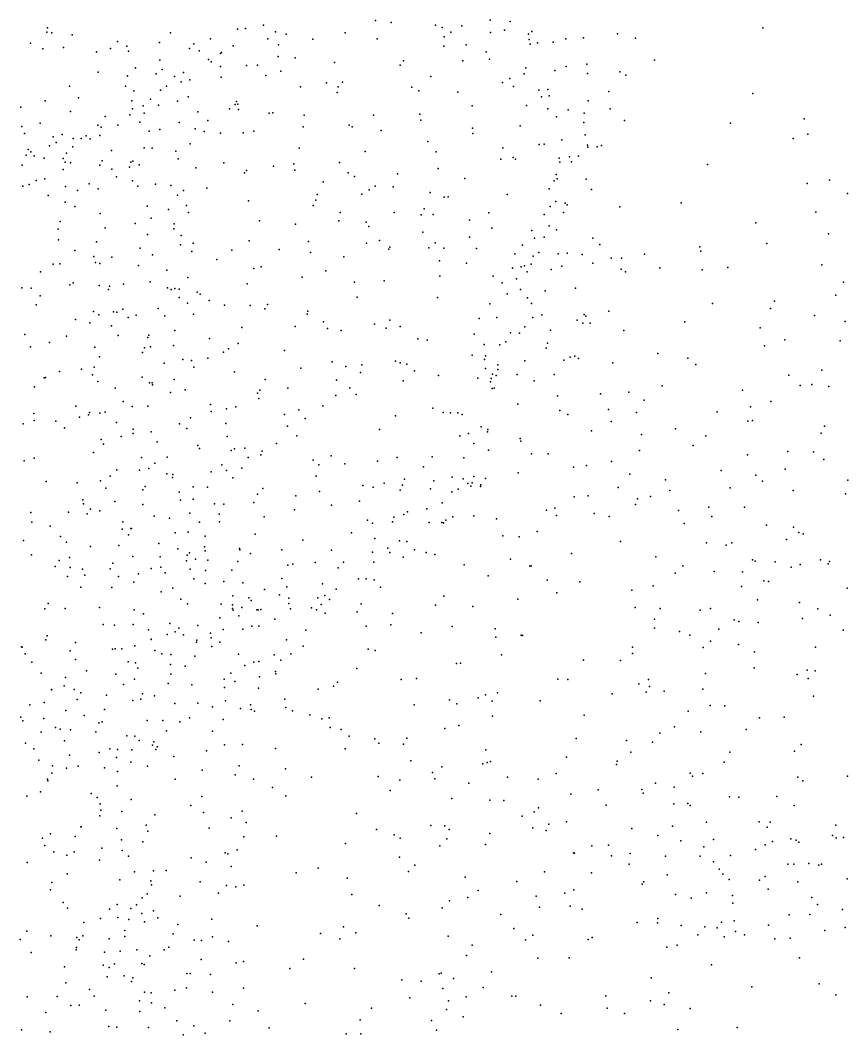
# Model space of a CAD drawing. Header units: metres. Extents: x -25 to 25, y -27.7 to 27.8.
# Drawn here: x 16.472 to 19.299, y -10.397 to -6.929 of the extents above; entities that cross this region are included whole.
import ezdxf

# ---------------------------------------------------------------- set-up
doc = ezdxf.new("R2010")
doc.units = ezdxf.units.M

msp = doc.modelspace()

# ---------------------------------------------------------------- linework, layer by layer
for p in [(17.6864, -6.9297, 6.489), (17.7395, -6.9356, 10.0181), (18.0781, -6.9286, -16.4378), (18.146, -6.9333, 8.7049), (16.5628, -6.9692, -19.6771), (16.565, -6.9545, 16.9543), (17.2139, -6.959, -3.4893), (17.2418, -6.9569, -19.1698), (17.3034, -6.9452, 14.9149), (17.3441, -6.9684, 9.9501), (17.8911, -6.9456, 9.6489), (17.9141, -6.9531, 9.8874), (17.9437, -6.9688, 10.0983), (17.9806, -6.9472, -16.2229), (18.1267, -6.9626, 8.8738), (18.2204, -6.9668, -17.9325), (19.0097, -6.9541, 3.5831), (16.5801, -6.9714, -1.946), (16.6494, -6.9778, 12.7691), (16.8045, -7.001, 4.8691), (16.948, -7.0041, -3.3553), (16.9849, -6.9713, 13.3579), (17.1217, -6.9917, 15.8353), (17.3182, -6.9924, -2.6716), (17.3809, -6.9756, -3.244), (17.4721, -6.9937, 6.318), (17.5825, -6.971, -15.5415), (17.6911, -6.992, -18.9315), (17.9208, -6.985, 6.5689), (18.0786, -6.9709, 9.1695), (18.2088, -6.9757, 6.7625), (18.2114, -6.994, 4.6203), (18.2932, -7.0034, 8.317), (18.3367, -6.9918, -17.6965), (18.3966, -6.9881, 6.9648), (18.5132, -6.9748, 7.4362), (18.5748, -6.9899, 4.2384), (16.507, -7.0073, 12.6613), (16.5493, -7.0264, 10.2016), (16.6202, -7.0212, 16.7969), (16.7323, -7.0361, -2.3512), (16.7804, -7.0249, 6.1836), (16.8361, -7.0172, 13.0567), (16.8424, -7.0343, 16.3186), (17.0508, -7.0248, 13.8064), (17.0654, -7.0093, -1.8976), (17.0836, -7.0332, 15.2326), (17.1602, -7.0384, 4.9192), (17.1999, -7.0158, 15.0462), (17.355, -7.0122, 14.7517), (17.9189, -7.0167, 10.2555), (17.9955, -7.013, -18.3277), (18.0638, -7.0368, 9.3939), (18.2145, -7.0098, 8.5887), (18.2394, -7.0057, -13.5059), (16.9485, -7.0653, -19.2722), (17.1152, -7.0626, 13.9792), (17.1242, -7.0706, 10.0333), (17.1559, -7.0421, 6.1724), (17.3536, -7.0526, 10.1477), (17.4118, -7.0574, -3.0484), (17.546, -7.0725, 10.3637), (17.7816, -7.0675, 10.3985), (17.9839, -7.067, 4.759), (18.0759, -7.0616, 6.652), (18.6396, -7.0648, 4.0126), (16.7385, -7.1054, 10.1505), (16.8663, -7.0907, -1.0707), (16.9565, -7.0966, 13.6606), (17.0301, -7.1069, 15.6186), (17.1562, -7.0862, -1.1564), (17.2446, -7.0828, -1.3767), (17.2822, -7.0824, 14.3138), (17.3629, -7.1027, 6.2296), (17.77, -7.0815, 4.8457), (18.1993, -7.0914, 9.9787), (18.2985, -7.1004, -16.7918), (18.337, -7.0863, 8.1556), (18.4084, -7.0786, -17.377), (18.5209, -7.1046, 7.2916), (16.838, -7.1188, 13.1797), (16.9367, -7.1119, 10.0722), (16.9986, -7.1205, 15.8323), (17.0223, -7.1391, -14.0999), (17.0518, -7.1327, 15.1164), (17.158, -7.1234, -2.4639), (17.3107, -7.1168, 14.5107), (17.5188, -7.1424, -15.072), (17.5727, -7.1399, -15.3056), (17.8748, -7.1213, -18.6465), (18.1201, -7.1412, 10.3953), (18.1452, -7.1279, 9.5125), (18.1938, -7.112, 8.9265), (18.4101, -7.1105, 7.8553), (18.541, -7.1159, -13.415), (16.6404, -7.154, 16.536), (16.8316, -7.1542, -2.7044), (16.8606, -7.1694, 16.1031), (16.9508, -7.1677, 13.9177), (16.9713, -7.1542, 15.4805), (17.4302, -7.1561, 10.4251), (17.5554, -7.1758, 10.5259), (17.5578, -7.1564, 6.3142), (17.8105, -7.1569, -15.8847), (17.8342, -7.17, 6.4899), (17.9676, -7.1746, 10.5404), (18.1572, -7.1551, -18.0258), (18.2439, -7.1679, 8.7733), (18.2744, -7.1648, 9.8659), (18.483, -7.1725, 7.6076), (18.9756, -7.1786, -13.5352), (16.557, -7.2037, -1.8388), (16.6712, -7.1937, 12.9438), (16.8532, -7.2043, 13.5398), (16.9167, -7.1981, -3.0032), (17.009, -7.2055, 14.0645), (17.0463, -7.1908, 10.1709), (17.2104, -7.2066, -14.4552), (18.2528, -7.1906, 6.7923), (18.2797, -7.1863, 4.4656), (18.413, -7.2034, 4.289), (16.4738, -7.2259, 6.0933), (16.6439, -7.2403, 10.2048), (16.8554, -7.2316, 15.9133), (16.8924, -7.2213, 15.2158), (16.8952, -7.2462, 15.6323), (16.9439, -7.219, -3.3824), (17.0789, -7.2419, -1.5094), (17.1869, -7.231, 10.3357), (17.2063, -7.2161, 6.1351), (17.216, -7.2158, 14.4185), (17.2182, -7.2341, 14.6156), (17.3224, -7.2461, -2.7105), (17.3347, -7.2449, -3.7824), (18.0163, -7.2212, -16.1968), (18.2017, -7.2198, 9.3579), (18.2753, -7.2315, 10.3534), (18.3446, -7.2348, -17.6589), (18.3994, -7.2463, -17.0699), (18.4876, -7.231, 7.1639), (16.5397, -7.2805, 16.7746), (16.7618, -7.2578, -1.8873), (16.8463, -7.2513, -2.4985), (16.8811, -7.2764, -2.251), (17.0151, -7.2783, -13.9092), (17.1127, -7.2715, -3.6982), (17.4419, -7.2535, -3.269), (17.6789, -7.2528, 6.3733), (17.8372, -7.2499, 10.6292), (17.8405, -7.2698, -13.5681), (18.304, -7.2582, 8.4365), (18.3973, -7.278, 7.7949), (18.537, -7.271, 4.0096), (18.8994, -7.2803, 3.6549), (19.1501, -7.2652, 3.5974), (16.4771, -7.2914, 12.8318), (16.4865, -7.3158, 12.2076), (16.7376, -7.2871, 13.18), (16.7489, -7.2938, 6.1357), (16.8055, -7.2868, 13.9762), (16.9128, -7.3072, 6.1212), (16.9488, -7.3021, 4.8633), (17.0692, -7.3, -14.3181), (17.101, -7.3086, -1.0541), (17.1559, -7.3144, -13.6174), (17.2334, -7.3139, -19.1049), (17.27, -7.3082, 10.5126), (17.4383, -7.2923, -3.0497), (17.5954, -7.2876, 10.6359), (17.6057, -7.2929, -18.9002), (17.7051, -7.3055, -15.6342), (18.0174, -7.2976, 6.5993), (18.0185, -7.3154, -18.2542), (18.1804, -7.2889, -16.403), (16.5844, -7.327, 4.8171), (16.5948, -7.3463, 15.2461), (16.6148, -7.3185, 16.0625), (16.6523, -7.3325, 12.0977), (16.6798, -7.3323, -19.5933), (16.6969, -7.3232, 15.0904), (16.7111, -7.3333, 13.8237), (16.7439, -7.3227, 13.411), (17.0529, -7.3505, 14.5596), (17.8645, -7.3425, -18.5768), (18.2622, -7.3521, 9.0533), (18.3229, -7.3375, 8.0794), (18.4025, -7.3204, 9.8564), (19.1131, -7.3323, -13.5877), (19.1629, -7.3181, 0.9938), (16.4992, -7.3701, 16.5462), (16.5078, -7.3778, 16.2252), (16.5724, -7.3575, 13.015), (16.6297, -7.383, 15.7189), (16.6513, -7.3609, 14.9369), (16.7833, -7.3741, 14.1669), (16.8957, -7.365, 14.7976), (16.9229, -7.3655, 14.2986), (17.004, -7.3758, -2.8453), (17.4249, -7.366, -3.962), (17.6506, -7.3768, -15.3951), (17.8934, -7.378, 6.5119), (18.1206, -7.3652, -18.0346), (18.2457, -7.3528, 9.2068), (18.4102, -7.3551, 10.2536), (18.4109, -7.3629, -13.6846), (18.4112, -7.3622, -17.2507), (18.4439, -7.3614, 7.5181), (18.458, -7.3569, 7.2757), (16.4923, -7.39, 14.7456), (16.5191, -7.3917, -19.8763), (16.5541, -7.4004, 14.0687), (16.6187, -7.4016, 13.6305), (16.6258, -7.4139, 14.2399), (16.6434, -7.4164, 12.3394), (16.7522, -7.4086, -14.1793), (16.8494, -7.4139, 14.4326), (16.857, -7.4097, 14.6425), (17.0112, -7.4025, -3.1559), (17.1671, -7.416, -1.2411), (17.4067, -7.4192, -18.9672), (17.5627, -7.4145, -3.7285), (18.1143, -7.4039, 6.6902), (18.1561, -7.3976, 4.4342), (18.1643, -7.4039, -13.7488), (18.3139, -7.4003, 9.4812), (18.3153, -7.4131, 8.6604), (18.3489, -7.3956, 4.1935), (18.3556, -7.4124, -17.499), (18.3796, -7.3926, 7.0596), (16.4791, -7.4242, 14.3526), (16.6188, -7.4391, 13.3533), (16.7434, -7.4242, 11.8063), (16.7854, -7.4373, 4.8209), (16.845, -7.4303, 10.3185), (16.8782, -7.4227, -19.273), (17.0716, -7.4328, 6.1238), (17.2381, -7.4503, 10.6204), (17.2452, -7.4418, -13.4174), (17.3373, -7.4278, 6.1889), (17.4104, -7.4412, -14.6243), (17.592, -7.4503, 6.3197), (17.7612, -7.4532, 4.6947), (17.8995, -7.4357, -15.9058), (18.82, -7.4218, -13.5885), (16.5021, -7.4901, -0.7687), (16.5264, -7.4759, 6.1212), (16.5565, -7.4705, 13.4922), (16.7074, -7.4875, 11.6417), (16.8011, -7.4636, -1.6304), (16.8554, -7.477, 11.9116), (16.9343, -7.4883, -1.0275), (17.5066, -7.4812, -14.8252), (17.6143, -7.4626, -15.1637), (17.9913, -7.4691, 10.7182), (18.2967, -7.4778, 7.9635), (18.303, -7.4562, 8.248), (18.3069, -7.4711, 8.8776), (18.4053, -7.4713, 7.383), (19.1612, -7.4864, 3.6455), (19.2369, -7.4756, 0.873), (16.4805, -7.4955, 13.1084), (16.6271, -7.4972, -1.7442), (16.668, -7.5103, -13.9398), (16.7386, -7.5048, 6.1724), (16.8734, -7.4962, 12.1294), (16.9867, -7.4938, -3.4193), (17.0293, -7.5105, -13.5107), (17.1096, -7.5023, 4.8077), (17.4863, -7.5239, -4.2437), (17.6397, -7.5236, 10.7737), (17.6648, -7.5079, -3.8984), (17.6853, -7.4953, -13.5558), (17.7465, -7.4985, 6.4318), (17.8731, -7.5174, -13.6977), (18.1354, -7.5239, -16.1892), (18.279, -7.5048, -17.6831), (18.4236, -7.5071, -16.8813), (19.2991, -7.5202, 1.3657), (16.5677, -7.5278, 10.3028), (16.6255, -7.5503, 11.4888), (17.0099, -7.526, -14.3263), (17.2524, -7.5457, -2.8041), (17.4823, -7.544, -3.1649), (17.9211, -7.533, 4.5637), (17.9342, -7.5322, -18.4045), (18.3022, -7.5477, 9.3191), (18.3344, -7.5535, 7.1671), (18.3407, -7.5595, -16.5205), (18.7308, -7.5531, -13.7737), (16.659, -7.5649, -14.2978), (16.7454, -7.5886, 10.3941), (16.906, -7.5646, 11.776), (16.9784, -7.5749, 10.5255), (17.0396, -7.5618, -19.0974), (17.0471, -7.5852, -3.8847), (17.473, -7.5619, 10.7609), (17.5654, -7.5852, -3.4568), (17.7493, -7.5861, -4.0808), (17.8417, -7.5941, 10.783), (17.8518, -7.5729, -15.7369), (17.8833, -7.592, 6.5496), (18.0736, -7.5874, 4.3852), (18.2622, -7.5922, 7.7777), (18.2828, -7.5649, 9.1655), (18.3281, -7.586, 7.4552), (18.5205, -7.5665, 9.9615), (19.1909, -7.5847, 1.1656), (16.6086, -7.6163, 6.2138), (16.8649, -7.6229, 4.7499), (16.9194, -7.605, 6.1962), (16.9982, -7.625, -1.2197), (17.2895, -7.6145, 6.2371), (17.4124, -7.6253, 4.7209), (17.5606, -7.6144, 6.3336), (17.6544, -7.6192, -18.7681), (18.0076, -7.6124, -15.9533), (18.9857, -7.6216, -13.628), (16.6018, -7.6422, -19.8383), (16.7622, -7.6382, 11.4798), (16.9066, -7.6604, 12.3675), (16.997, -7.6417, 12.1309), (17.0223, -7.664, 11.9239), (17.6636, -7.634, -15.284), (17.8477, -7.6532, -18.5984), (18.0837, -7.6398, 6.7706), (18.2206, -7.6478, 6.9868), (18.2791, -7.6312, 7.603), (18.3045, -7.6455, 8.8882), (19.2334, -7.6582, -13.5495), (16.6027, -7.6786, -0.8501), (16.7329, -7.6858, 12.5648), (17.0196, -7.6965, -3.2127), (17.0633, -7.6903, 6.2274), (17.2539, -7.6821, -13.2396), (17.4566, -7.6848, -14.7798), (17.6556, -7.6911, -3.6242), (17.6995, -7.682, 10.8311), (17.89, -7.6899, -13.8619), (18.0073, -7.6698, 10.7541), (18.1878, -7.6971, 7.9323), (18.2296, -7.6736, 8.1377), (18.2622, -7.6697, 4.0907), (18.4286, -7.6738, -17.1076), (18.4523, -7.6949, -5.2383), (19.0226, -7.6922, 3.6987), (16.6584, -7.716, -13.5353), (16.8823, -7.7074, -14.3867), (16.924, -7.7305, 10.589), (17.058, -7.7194, -2.9445), (17.1955, -7.714, -4.3018), (17.3566, -7.7124, -18.9082), (17.4634, -7.7221, 10.8139), (17.7316, -7.7113, -4.7069), (17.7349, -7.7038, 6.4753), (17.8681, -7.7067, -15.558), (17.9194, -7.7079, -4.2596), (18.0309, -7.7084, -4.7913), (18.1625, -7.7273, -17.9419), (18.2436, -7.7224, -5.2915), (18.3097, -7.7269, 9.3374), (18.3408, -7.7246, -4.8117), (18.3918, -7.7296, 10.46), (18.6051, -7.7282, -4.9158), (18.7944, -7.7032, -5.1118), (18.798, -7.7177, 3.7062), (16.5844, -7.7618, -12.2177), (16.6068, -7.7615, -1.6609), (16.7236, -7.7367, -19.4952), (16.7295, -7.7571, 11.2963), (16.7438, -7.7598, -12.0446), (16.7852, -7.7383, 6.2592), (16.876, -7.767, 12.49), (17.1439, -7.7465, 4.6751), (17.5781, -7.7373, -13.5677), (17.9041, -7.7512, 6.6211), (17.9963, -7.7584, -5.2119), (18.1945, -7.768, 7.5488), (18.2173, -7.7626, -4.5004), (18.2248, -7.735, 7.146), (18.428, -7.7588, 9.6189), (18.4914, -7.7424, 9.7833), (18.5266, -7.7413, 9.968), (19.2114, -7.7648, -5.2697), (16.5417, -7.7887, -11.5674), (16.9724, -7.7833, 11.5553), (17.2705, -7.7773, -14.6022), (17.2948, -7.772, -4.5164), (17.5161, -7.7851, -3.1951), (18.1543, -7.776, 7.7981), (18.1832, -7.772, -16.1039), (18.2038, -7.7882, 7.3111), (18.2858, -7.7803, 8.5582), (18.3226, -7.7697, -17.5116), (18.5251, -7.7792, 10.1212), (18.5406, -7.7881, -14.0722), (18.6578, -7.7748, -5.4468), (18.8026, -7.782, -4.8339), (18.8898, -7.7743, -5.4801), (16.6414, -7.833, -14.4902), (16.6532, -7.8257, 12.7164), (16.7413, -7.8357, -1.0352), (16.7768, -7.8371, -11.8238), (16.8243, -7.8306, 4.6194), (16.9163, -7.823, 11.3923), (17.0442, -7.8084, -3.9248), (17.2471, -7.8298, 10.7876), (17.4358, -7.8069, 6.3454), (17.6136, -7.8238, -3.4363), (17.7157, -7.8189, -5.0502), (17.9058, -7.8038, -3.9615), (18.0877, -7.8036, 6.8786), (18.1183, -7.8262, -18.2387), (18.1673, -7.813, -5.489), (19.2845, -7.8236, -5.011), (16.4775, -7.8427, 11.0907), (16.509, -7.8447, -13.4049), (16.5406, -7.8711, 10.4212), (16.7741, -7.8486, -13.2296), (16.9752, -7.8434, -3.4374), (16.9874, -7.8495, -19.0425), (17.0004, -7.8461, -3.6801), (17.0151, -7.8481, -14.5175), (17.076, -7.858, 12.1531), (17.0871, -7.8649, -12.9774), (18.1358, -7.8637, 8.0387), (18.1809, -7.8486, -14.1145), (18.2654, -7.8534, 8.7847), (18.3689, -7.8441, -5.5723), (19.259, -7.8686, -8.3378), (16.5261, -7.9018, 12.8425), (17.0149, -7.8761, 10.7057), (17.0434, -7.8955, 12.3038), (17.118, -7.8865, 11.9886), (17.1701, -7.9028, -4.4023), (17.2579, -7.904, 6.3249), (17.3167, -7.9002, 4.592), (17.6232, -7.8746, 6.4644), (17.8983, -7.8763, -15.3901), (18.0761, -7.8982, -4.0943), (18.2054, -7.878, 10.6323), (18.2186, -7.8966, 8.9871), (18.8369, -7.8972, -4.6576), (19.0493, -7.8884, -5.6692), (16.7223, -7.9237, -11.5012), (16.7401, -7.935, 6.3364), (16.7911, -7.9256, -1.3846), (16.8016, -7.9262, -12.7202), (16.8221, -7.9167, -12.9987), (16.8685, -7.9366, 11.2028), (16.9438, -7.914, -12.3146), (16.9661, -7.9389, -3.1761), (17.0636, -7.9333, 11.557), (17.3075, -7.9145, -13.1382), (17.4529, -7.9334, -13.5138), (17.4545, -7.9232, -4.8019), (18.2548, -7.9355, -17.9748), (18.3987, -7.9349, -16.3943), (18.4043, -7.9403, 9.6693), (18.4837, -7.9226, 9.9252), (19.0353, -7.9138, 3.7702), (19.186, -7.9383, -13.4946), (16.6612, -7.9518, 11.0401), (16.7103, -7.9632, -19.1957), (16.7843, -7.973, 10.5902), (16.8409, -7.9451, 12.6152), (17.4109, -7.9758, 6.4091), (17.5079, -7.9595, -18.9093), (17.682, -7.9677, 10.823), (17.7354, -7.9542, 6.5682), (17.7698, -7.9749, -5.3304), (18.0396, -7.9481, 6.9427), (18.1007, -7.9444, 7.2063), (18.223, -7.9444, 8.6107), (18.3748, -7.9537, -14.1627), (18.3947, -7.9642, -17.4217), (18.4197, -7.9645, -5.8429), (18.7434, -7.9595, -5.7485), (19.2906, -7.9579, 3.805), (16.4876, -8.0028, -19.9819), (16.6297, -8.0081, -11.191), (16.8066, -8.0062, -14.622), (16.9112, -8.0047, -11.9375), (17.0004, -7.9886, 12.4315), (17.2287, -7.9794, -18.9494), (17.522, -7.9826, 4.5075), (17.5691, -7.989, -14.9971), (17.7223, -7.9817, 4.4132), (18.0233, -8.0013, -5.793), (18.1467, -7.9975, 8.3351), (18.1784, -7.9988, 8.7804), (18.1965, -7.9767, 9.1965), (18.2837, -7.9883, 9.4174), (18.5346, -7.9893, -16.87), (19.0007, -7.9805, -7.9734), (16.5075, -8.045, -0.8366), (16.5721, -8.0303, -19.7849), (16.9083, -8.013, 10.693), (16.9173, -8.0444, -3.3851), (16.9956, -8.04, 11.2738), (17.1192, -8.0163, -12.5754), (17.2168, -8.0334, -12.8054), (17.8308, -8.0177, -13.9831), (17.8629, -8.0218, 4.2499), (18.0569, -8.0368, -15.4241), (18.1104, -8.0384, 3.9655), (18.1308, -8.0275, -18.4192), (18.274, -8.0322, 3.831), (19.0151, -8.0414, -4.4868), (19.085, -8.0205, -8.3767), (19.2733, -8.0242, -8.7115), (16.7273, -8.0462, 12.7784), (16.7433, -8.0786, 6.4107), (16.8895, -8.0641, 11.0947), (16.8965, -8.0486, 6.3772), (17.166, -8.063, 11.8831), (17.1833, -8.0514, 10.8099), (17.3753, -8.0578, 10.8398), (18.016, -8.0734, 7.0621), (18.0618, -8.0756, -6.1453), (18.2693, -8.0493, -4.1149), (18.3513, -8.0801, -17.7431), (18.3672, -8.0765, 9.7801), (18.6509, -8.0672, -4.3303), (16.7243, -8.115, 10.943), (16.9639, -8.1007, 4.4671), (17.0277, -8.0877, -19.0366), (17.0571, -8.0914, 12.3263), (17.0651, -8.1148, -4.1859), (17.1128, -8.084, 11.5144), (17.5382, -8.0966, -13.7027), (17.5849, -8.1121, -5.3021), (17.6394, -8.1062, -3.4108), (17.7546, -8.0942, -3.5861), (17.7698, -8.1, -15.0898), (17.7929, -8.104, -5.6807), (18.0589, -8.0888, 7.3711), (18.1038, -8.1063, -3.9265), (18.1966, -8.0928, 9.3374), (18.3294, -8.091, 10.3376), (18.3792, -8.0851, 10.1862), (18.4965, -8.0994, -17.1855), (18.7534, -8.0835, 3.7572), (18.7801, -8.1049, -5.8956), (16.5586, -8.1493, -19.2817), (16.6064, -8.1297, 12.9884), (16.681, -8.1208, -1.1012), (16.7185, -8.1409, -1.5732), (16.8891, -8.1486, 12.6359), (17.204, -8.1308, 6.4349), (17.4303, -8.1182, -3.1294), (17.6346, -8.133, 6.5982), (17.8193, -8.127, 6.7687), (17.901, -8.143, 10.7025), (18.0615, -8.1185, 7.5482), (18.0853, -8.1389, 8.8333), (18.0978, -8.1431, 8.2214), (18.1039, -8.1227, 8.5858), (18.1702, -8.1401, 10.498), (18.2967, -8.1391, 9.6427), (19.0988, -8.142, -5.8665), (19.2109, -8.1245, -9.1057), (16.5202, -8.1821, 13.1633), (16.5536, -8.1506, 10.4516), (16.7371, -8.1631, 4.3862), (16.9138, -8.1675, -14.7533), (16.9225, -8.1684, -3.5817), (16.9242, -8.1746, -3.1087), (16.9976, -8.1564, 11.17), (17.3092, -8.1562, -13.0009), (17.5521, -8.1592, 4.3285), (17.7804, -8.1607, -6.0871), (18.0351, -8.1522, -14.1015), (18.0783, -8.1646, 8.4327), (18.0815, -8.1537, 9.0048), (18.2279, -8.1608, 9.4953), (18.6649, -8.1781, -14.0495), (19.1373, -8.1768, -7.7914), (19.1771, -8.1732, -8.8952), (19.2347, -8.1809, 3.9061), (16.7959, -8.1864, -1.376), (16.9851, -8.2008, 12.5151), (17.0355, -8.1914, -3.9279), (17.2825, -8.2036, -4.7162), (17.2907, -8.1932, 4.3915), (17.3864, -8.1858, -4.9003), (17.5509, -8.2108, -5.9415), (17.5985, -8.185, -18.9385), (17.6193, -8.2081, 10.7805), (18.0846, -8.1869, 7.8791), (18.0911, -8.1866, -18.5648), (18.3074, -8.2121, 9.9536), (18.4546, -8.206, -17.4141), (18.5517, -8.2002, -16.9569), (18.9401, -8.1933, -8.2476), (16.6614, -8.2475, -10.9593), (16.8236, -8.2324, -11.2076), (16.8543, -8.2485, 12.7675), (16.9081, -8.2474, -11.965), (17.1222, -8.2426, 11.3754), (17.2084, -8.2502, -3.0996), (17.2878, -8.2214, -19.0496), (17.5065, -8.2466, 6.5833), (18.1717, -8.2408, -15.4537), (18.6045, -8.2271, 3.7157), (18.9672, -8.2498, -8.4964), (19.0367, -8.2315, -13.6117), (16.5186, -8.2725, 13.3261), (16.6743, -8.2858, 10.8132), (16.7053, -8.2779, -14.7672), (16.7083, -8.2696, 13.0874), (16.7445, -8.2713, 10.5867), (16.7617, -8.2683, 6.4966), (17.0536, -8.2882, 4.3222), (17.124, -8.2665, 12.1211), (17.1768, -8.2574, 11.9175), (17.3749, -8.276, 10.8), (17.4234, -8.2605, -13.5628), (17.754, -8.2813, 6.807), (17.882, -8.2542, 6.9882), (17.9172, -8.2698, -15.1331), (17.9423, -8.2704, 7.2083), (17.9668, -8.2704, 8.6141), (17.9823, -8.2767, 8.8912), (18.3155, -8.2623, -18.0768), (18.3432, -8.2761, -6.213), (18.4815, -8.2595, -16.2138), (18.5777, -8.2693, -16.5884), (18.8534, -8.2675, -13.8674), (16.4819, -8.3084, 10.3728), (16.5193, -8.2968, 6.4822), (16.594, -8.2995, -0.9962), (16.6232, -8.3214, 10.4817), (16.8013, -8.3036, 12.9593), (17.0164, -8.3085, 11.1187), (17.1747, -8.3069, 6.5146), (17.3851, -8.3163, -3.2335), (17.4459, -8.2899, -5.6556), (18.0473, -8.3188, 7.6798), (18.491, -8.2998, -14.0971), (18.9577, -8.2987, -8.0606), (18.9736, -8.2968, -9.4506), (19.2196, -8.3166, 1.1338), (16.8171, -8.352, 10.8672), (16.8574, -8.3418, -11.4974), (16.8578, -8.3267, -19.1642), (16.9192, -8.335, 6.5215), (17.0408, -8.3247, 12.3575), (17.1793, -8.352, -12.7444), (17.4175, -8.3489, -14.741), (17.6996, -8.328, 4.0201), (17.9736, -8.3494, 8.3677), (18.0039, -8.3414, -6.3437), (18.0682, -8.336, 9.3415), (18.0701, -8.3278, 8.0183), (18.424, -8.3322, -15.9057), (18.5946, -8.3441, -16.3728), (18.7111, -8.3254, -4.1441), (18.8147, -8.349, -6.0465), (19.2084, -8.3398, -13.3051), (16.7489, -8.3614, 13.2467), (16.756, -8.378, -3.3865), (16.9395, -8.3696, 12.6353), (17.079, -8.382, -4.5388), (17.0841, -8.3923, 11.2378), (17.2396, -8.3914, -4.8376), (17.3481, -8.3754, -5.2036), (18.0224, -8.3754, 8.1936), (18.1806, -8.3584, 9.8224), (18.183, -8.3675, 10.0486), (18.771, -8.3822, -9.0233), (16.5193, -8.4255, -1.7949), (16.7218, -8.4057, -1.6002), (16.8861, -8.4234, 13.1497), (16.9741, -8.4217, 10.6926), (17.1926, -8.3996, 11.6456), (17.2043, -8.3942, -19.1773), (17.2511, -8.423, -6.0206), (17.2945, -8.4138, -5.8124), (17.2983, -8.4021, 4.1652), (17.5346, -8.4173, -3.4113), (17.7599, -8.4228, 6.9742), (17.88, -8.4211, 7.2163), (17.9875, -8.4245, 10.384), (18.0717, -8.398, 9.5083), (18.2191, -8.4108, -6.3354), (18.2754, -8.4112, -14.0917), (18.5885, -8.399, -9.4187), (18.9574, -8.4141, -8.3496), (19.0948, -8.4033, -4.223), (19.1821, -8.4035, 1.3923), (16.4855, -8.4346, -19.198), (16.9109, -8.4614, -12.204), (16.9318, -8.4423, -3.2608), (17.1611, -8.4488, 11.8995), (17.2295, -8.4596, 6.6298), (17.4731, -8.4325, 4.0164), (17.4927, -8.4478, 6.7288), (17.5809, -8.4446, -19.0587), (17.6924, -8.4357, 10.6432), (17.8496, -8.4548, 3.7033), (18.3619, -8.4565, -15.6678), (18.4067, -8.4507, -9.2489), (18.4924, -8.4366, -17.2022), (19.218, -8.4303, 1.6339), (16.7798, -8.4867, -19.3124), (16.8018, -8.4655, -3.6209), (16.8797, -8.4671, 13.3297), (16.9726, -8.4795, 6.5995), (16.9926, -8.4913, -4.1749), (16.993, -8.481, 11.064), (17.1245, -8.4718, 10.7114), (17.1767, -8.468, 11.4861), (17.1983, -8.4923, -3.3202), (17.4828, -8.4872, 10.7003), (17.9477, -8.49, -3.7743), (17.9849, -8.4958, -18.7037), (18.0224, -8.4888, 10.2063), (18.062, -8.4954, 10.0573), (18.1739, -8.4754, -15.3878), (18.5552, -8.4807, -13.996), (18.867, -8.4677, -8.6663), (18.986, -8.4837, -13.5895), (19.0852, -8.4627, -9.5545), (16.5607, -8.505, -0.871), (16.6667, -8.51, 10.7889), (16.7467, -8.503, 13.5622), (16.7647, -8.5284, -11.4391), (16.8988, -8.5226, -3.8804), (17.0631, -8.5238, -19.3624), (17.1121, -8.5244, 4.0619), (17.3013, -8.5297, -13.1637), (17.643, -8.5195, 3.7374), (17.678, -8.525, -14.7995), (17.7151, -8.5111, -13.8821), (17.7777, -8.5184, 7.1451), (17.7854, -8.4969, 8.7953), (17.8743, -8.5309, 9.1168), (17.8853, -8.5029, 7.3755), (18.001, -8.5119, 8.056), (18.0117, -8.5211, 7.8581), (18.0157, -8.5103, 9.6013), (18.0446, -8.5223, -15.2128), (18.0457, -8.5162, 9.808), (18.5154, -8.5256, -6.296), (18.6768, -8.4998, -16.1365), (18.8978, -8.5271, -6.1711), (19.0082, -8.5043, -7.8352), (19.2994, -8.5008, -13.0333), (16.8911, -8.534, -1.3521), (17.0153, -8.5415, 12.9212), (17.0628, -8.5659, 12.1113), (17.2822, -8.549, -5.5166), (17.4139, -8.554, -13.5352), (17.4945, -8.5395, -14.6735), (17.7704, -8.5352, 10.5116), (17.9471, -8.5403, 9.4333), (17.968, -8.5314, -13.9967), (18.3645, -8.5576, -17.5835), (18.4127, -8.5541, -9.6094), (18.5816, -8.5649, -16.9892), (18.6256, -8.5561, 3.7061), (18.6917, -8.5366, -9.5937), (19.1134, -8.5359, -6.1493), (19.2914, -8.548, -9.5047), (16.6863, -8.5685, -10.853), (16.6881, -8.5821, 3.9661), (16.7123, -8.5998, -11.6426), (16.795, -8.5732, -11.9442), (16.8908, -8.5836, 10.5393), (17.0199, -8.569, 12.322), (17.1355, -8.5818, 11.3713), (17.168, -8.5824, 11.6438), (17.2699, -8.5769, 10.6597), (17.5356, -8.5857, 6.8857), (17.6313, -8.5721, 10.573), (17.8617, -8.5987, 10.3071), (17.9134, -8.578, 8.1865), (18.2987, -8.5965, -17.9762), (18.5747, -8.5841, -8.9334), (18.825, -8.593, -16.4734), (18.9469, -8.593, 3.8388), (16.5078, -8.611, 13.8224), (16.6367, -8.6098, -14.6676), (16.7006, -8.6156, 13.7183), (16.744, -8.6059, -11.2243), (16.9294, -8.6242, 13.5131), (16.9821, -8.6303, -4.3446), (17.051, -8.6141, 10.5953), (17.1514, -8.617, -4.8905), (17.3056, -8.6261, -6.0793), (17.4087, -8.6027, 3.7644), (17.7489, -8.6277, 8.3769), (17.7823, -8.6187, 7.3188), (17.7955, -8.6093, -3.6846), (17.9499, -8.626, 7.9588), (18.0218, -8.623, -6.3868), (18.0993, -8.6328, -18.503), (18.2699, -8.6036, -14.0071), (18.3048, -8.622, -9.361), (18.4334, -8.6143, 3.6262), (18.4843, -8.6252, -3.9612), (18.7207, -8.6045, -13.8313), (18.8352, -8.6248, -16.2067), (16.5119, -8.6449, 10.203), (16.5743, -8.6581, -11.3682), (16.8201, -8.6685, 10.9168), (16.822, -8.6431, -12.2605), (16.85, -8.6662, 6.686), (16.8518, -8.6659, 13.6448), (17.0843, -8.6446, 13.0146), (17.1524, -8.6437, -12.9329), (17.6587, -8.6371, -19.1561), (17.6757, -8.6477, 7.1599), (17.7437, -8.6429, 9.011), (17.8693, -8.6456, 7.5899), (17.9128, -8.6456, 9.7614), (17.9186, -8.6465, 3.5234), (17.9266, -8.6373, 10.0016), (18.7411, -8.6484, -8.7358), (19.0221, -8.6544, -4.0839), (19.1146, -8.6618, 1.2792), (16.6101, -8.6933, -11.014), (16.8416, -8.6881, -14.632), (17.0019, -8.6804, -3.4456), (17.0459, -8.6785, 11.1962), (17.1039, -8.6924, 13.2539), (17.2743, -8.6852, -19.4549), (17.6037, -8.6813, -3.5727), (17.6835, -8.7004, 3.4892), (18.1212, -8.6915, -3.8577), (18.1766, -8.6944, -18.2097), (18.2385, -8.6763, -15.4377), (19.0898, -8.7031, -13.3217), (19.1329, -8.6795, -6.3444), (19.1476, -8.6839, -7.5333), (16.4837, -8.7075, -11.7996), (16.6298, -8.7125, -12.008), (16.7126, -8.728, 3.7658), (16.8092, -8.7245, -12.4881), (16.9461, -8.717, 11.0714), (17.0103, -8.7355, 3.7646), (17.1013, -8.7286, 12.8113), (17.2217, -8.7341, 10.5158), (17.3656, -8.739, 6.915), (17.4378, -8.7056, 3.5597), (17.7285, -8.7328, 9.2339), (17.768, -8.7081, 10.239), (17.7928, -8.7102, 9.4049), (17.8189, -8.7384, 9.9205), (18.5233, -8.7101, -15.6728), (18.817, -8.7148, -16.7694), (18.8843, -8.723, -6.4045), (18.9035, -8.7146, -13.6041), (16.5109, -8.7561, 13.9535), (16.6398, -8.7652, -12.2738), (16.8562, -8.7618, -3.8248), (16.9504, -8.7627, -1.3303), (17.0421, -8.7572, 11.9533), (17.0506, -8.7495, 12.6304), (17.0705, -8.7712, -4.6803), (17.104, -8.7425, 11.4681), (17.2228, -8.7394, -3.4907), (17.2587, -8.7513, -5.3741), (17.5359, -8.7401, 8.8808), (17.6751, -8.7474, 8.2943), (17.7349, -8.7482, 7.447), (17.78, -8.7638, 9.6622), (17.859, -8.7484, 7.8751), (17.8887, -8.7548, -18.9497), (18.1473, -8.771, -9.7365), (18.3556, -8.7515, -17.3567), (18.6443, -8.7624, -9.7311), (18.9744, -8.7733, -8.1945), (19.2067, -8.7734, -12.9766), (16.5913, -8.7964, -1.6624), (16.6051, -8.7756, 10.1406), (16.6431, -8.7988, 10.8682), (16.6848, -8.8052, -0.7926), (16.7792, -8.8042, -1.4966), (16.7881, -8.785, 10.2678), (16.9191, -8.8029, 13.686), (16.952, -8.7982, 6.7681), (17.0403, -8.7761, 13.5381), (17.0529, -8.8049, 11.7973), (17.1127, -8.7744, -14.544), (17.1951, -8.8082, 13.1792), (17.2156, -8.779, -5.078), (17.3861, -8.7916, 8.7937), (17.4037, -8.7875, -13.6289), (17.4792, -8.7817, 8.4409), (17.5579, -8.8005, 10.3445), (17.5764, -8.7811, 7.2027), (17.6798, -8.7808, -13.8812), (17.9886, -8.7908, -15.1428), (18.2132, -8.7946, -17.9078), (18.2174, -8.7934, 3.5757), (18.7361, -8.7934, -6.5546), (18.983, -8.7778, -7.7136), (19.0515, -8.7801, 3.8158), (19.1058, -8.798, -6.6052), (19.137, -8.7892, -9.5519), (19.2328, -8.7868, -12.4714), (19.2376, -8.7791, -12.2398), (16.6338, -8.8299, 3.5789), (16.6929, -8.8258, 6.7648), (16.8073, -8.8305, 13.7965), (16.8761, -8.821, -12.6973), (16.9671, -8.8175, 12.3904), (17.0646, -8.8376, 11.6319), (17.1048, -8.8093, -19.5866), (17.3661, -8.8367, -5.847), (17.6282, -8.8378, 9.3647), (17.6542, -8.8376, 10.0918), (17.6816, -8.8413, 9.7745), (18.0707, -8.828, -18.5813), (18.2728, -8.8431, -6.5128), (18.71, -8.8186, 3.7415), (18.8436, -8.8134, -3.9618), (18.9404, -8.8141, -9.6373), (16.6786, -8.8662, -14.6118), (16.7853, -8.8676, 10.1318), (16.8599, -8.8492, 11.0641), (16.993, -8.8697, -4.3286), (17.1041, -8.854, -13.006), (17.1676, -8.8474, 6.88), (17.2328, -8.852, -13.2985), (17.3071, -8.8748, 8.456), (17.3833, -8.8656, 7.0659), (17.5044, -8.8557, 9.0889), (17.5516, -8.8738, -6.3147), (17.7029, -8.8662, -19.3276), (18.3843, -8.8488, -9.2358), (18.562, -8.8774, -6.6384), (18.6347, -8.8616, -3.9135), (18.9366, -8.8647, -16.0889), (19.013, -8.8452, -7.1681), (19.029, -8.8473, -6.9238), (19.2979, -8.8701, 0.9037), (16.9532, -8.8827, 3.5224), (17.0212, -8.9078, 11.4225), (17.1982, -8.8967, 8.8088), (17.2536, -8.9035, 3.3703), (17.2605, -8.9123, -5.2391), (17.3575, -8.8927, 9.0368), (17.3893, -8.904, 8.319), (17.4887, -8.9034, -13.8019), (17.5133, -8.895, 9.2513), (17.5292, -8.9088, 8.185), (17.9197, -8.8979, -9.9258), (18.1728, -8.9079, -17.7088), (18.3057, -8.8862, -3.8761), (18.9916, -8.9094, -16.3695), (16.5556, -8.9403, 9.6567), (16.5677, -8.9222, -12.6594), (16.6251, -8.94, -0.4767), (16.7423, -8.9361, 9.9094), (16.8616, -8.9436, -0.9271), (17.0434, -8.9232, 13.632), (17.1585, -8.9246, 10.18), (17.197, -8.9267, -3.8515), (17.1974, -8.9392, 12.7715), (17.2, -8.9452, -4.9359), (17.2294, -8.9366, 13.3648), (17.2801, -8.9445, 13.0758), (17.2845, -8.9442, 9.21), (17.294, -8.9433, -19.6125), (17.39, -8.9228, 10.1286), (17.3955, -8.9412, 9.4095), (17.4669, -8.9369, 9.7612), (17.484, -8.944, 7.3169), (17.4997, -8.9257, 9.5561), (17.6364, -8.9241, 7.6487), (17.8912, -8.9282, -19.1099), (18.0183, -8.9328, -18.8456), (18.5734, -8.9356, -8.855), (18.6588, -8.9394, -13.7991), (18.7952, -8.9456, -15.8185), (18.8306, -8.94, -6.9854), (19.1348, -8.919, 1.4199), (19.1968, -8.9408, -12.8042), (16.8932, -8.9576, 12.1279), (17.1543, -8.9712, 8.5248), (17.219, -8.9642, 10.0093), (17.3418, -8.9757, 7.1715), (17.5143, -8.9554, -14.5953), (17.623, -8.9504, 7.8433), (17.7442, -8.9562, -6.3937), (18.639, -8.9757, -9.7723), (18.912, -8.9782, -8.2334), (19.145, -8.9734, 1.642), (19.2395, -8.9618, -12.0291), (16.7554, -8.9945, 3.3369), (16.7937, -8.9967, 9.7017), (16.8577, -8.9943, 11.1988), (16.9108, -9.013, 11.8674), (16.9837, -8.9906, 6.9338), (17.0142, -9.007, 9.851), (17.0787, -8.9972, 8.6663), (17.1655, -9.0116, -4.0615), (17.2325, -9.01, 8.3306), (17.2633, -8.9994, 9.5463), (17.2869, -8.9999, 13.227), (17.4473, -9.0141, -6.0218), (17.6538, -9.0001, 3.3132), (17.7388, -8.9949, -3.6959), (17.9482, -9.0015, -3.7634), (18.0944, -9.0095, -6.5198), (18.639, -9.0073, -15.6609), (18.8596, -9.0103, -9.7095), (18.9278, -8.9836, -7.9609), (18.9933, -8.9873, -13.3642), (19.2844, -9.0139, -9.4981), (16.5594, -9.0461, 9.415), (16.564, -9.0335, 14.1496), (16.9189, -9.0458, 9.2713), (16.9192, -9.0441, 11.6927), (16.974, -9.0283, 9.6007), (17.0009, -9.0188, -1.251), (17.0301, -9.0293, 9.1644), (17.0755, -9.0481, 12.5536), (17.122, -9.0243, 9.7031), (17.1247, -9.0402, 7.0519), (17.3816, -9.0463, 8.0941), (17.8414, -9.0231, -14.9476), (18.0971, -9.0371, -18.3201), (18.1831, -9.0303, 3.6015), (18.1881, -9.0313, -15.3904), (18.7241, -9.0179, -17.0341), (18.7595, -9.0309, -8.5484), (18.8306, -9.051, -3.8823), (16.4762, -9.0708, 14.3452), (16.479, -9.072, -14.5597), (16.6426, -9.0846, 3.0497), (16.6606, -9.0553, 14.0266), (16.7867, -9.0786, 9.3639), (16.7958, -9.0773, -12.9403), (16.819, -9.0772, 13.897), (16.8637, -9.0669, 11.3384), (16.9316, -9.0835, 8.9602), (17.0741, -9.0549, -14.5488), (17.1261, -9.0695, -13.3048), (17.1537, -9.0548, 13.5726), (17.4388, -9.0687, 7.9223), (17.6614, -9.078, -14.7456), (17.6847, -9.0832, -19.4647), (18.5644, -9.0715, -6.8421), (18.8051, -9.0727, -7.2739), (18.9265, -9.0623, -16.8104), (19.1898, -9.0713, -12.622), (16.4884, -9.0941, -12.9392), (16.6608, -9.1141, 11.1537), (16.9555, -9.0942, 3.0842), (16.9862, -9.0964, 8.7641), (17.0689, -9.1025, 8.4376), (17.2182, -9.0955, -13.6069), (17.2873, -9.1206, 12.8389), (17.3395, -9.0981, 13.037), (17.3623, -9.1156, -13.8155), (17.3962, -9.0949, 7.5588), (18.1159, -9.0981, -17.4831), (18.3971, -9.1158, -9.3843), (18.5227, -9.1173, -13.9521), (18.5645, -9.0934, 3.7373), (18.9807, -9.0872, -16.1317), (16.5116, -9.1232, -0.0342), (16.6981, -9.153, 9.1972), (16.8403, -9.122, 9.0931), (16.8655, -9.1255, 12.3128), (16.8743, -9.1431, -0.6811), (16.9851, -9.1314, -19.7511), (17.0353, -9.1371, 13.7287), (17.2398, -9.1346, 8.0856), (17.27, -9.1228, 7.3327), (17.344, -9.1545, -14.6076), (17.6222, -9.1448, -6.3709), (17.9627, -9.1279, -9.948), (17.976, -9.1261, -19.0845), (18.9803, -9.1427, -16.6121), (19.1609, -9.1507, 3.7562), (19.1882, -9.1527, 1.3759), (16.5432, -9.1611, 2.8304), (16.6264, -9.1753, 7.0482), (16.7986, -9.1635, 11.6778), (16.8619, -9.1807, 7.1108), (16.9865, -9.164, 12.4489), (17.169, -9.1815, -4.607), (17.1914, -9.1602, 12.6492), (17.2047, -9.1892, 2.9921), (17.2893, -9.1726, 7.8033), (17.3451, -9.1623, 13.3089), (17.7739, -9.1826, -14.1133), (17.8257, -9.1791, -3.8474), (18.3093, -9.1815, -17.2496), (18.3434, -9.1825, -15.5224), (18.6192, -9.1819, -8.6606), (18.8131, -9.1618, -8.2075), (19.1266, -9.1646, -9.5954), (19.164, -9.1784, -12.9476), (16.5787, -9.2176, 14.33), (16.5788, -9.2167, -1.7592), (16.6223, -9.2043, 11.2747), (16.6566, -9.2162, 14.1896), (16.8246, -9.1996, -14.6635), (16.9776, -9.1961, -13.1653), (17.0588, -9.2004, 7.2512), (17.1695, -9.2098, 7.4286), (17.2862, -9.2118, -5.0247), (17.49, -9.2152, -19.6098), (17.5423, -9.2053, -4.0228), (17.5563, -9.1916, -13.9987), (18.5852, -9.1974, -9.697), (18.6224, -9.2061, -7.0221), (18.6718, -9.2222, -3.968), (18.8039, -9.2156, -7.5634), (16.6667, -9.2508, 2.534), (16.6789, -9.228, 12.1274), (16.7669, -9.2358, -1.5739), (16.8569, -9.2541, 13.9714), (16.8839, -9.2496, -0.4734), (16.8899, -9.2315, 8.7529), (16.9305, -9.2378, 8.5277), (17.1731, -9.255, 7.6943), (17.3756, -9.2495, 13.0076), (17.939, -9.2519, 3.4943), (18.0364, -9.2449, -18.1084), (18.0615, -9.2349, -17.6918), (18.084, -9.2558, -3.8863), (18.1032, -9.228, -18.715), (18.2486, -9.2547, -14.1843), (18.4942, -9.2309, -8.9944), (18.6105, -9.2256, -15.657), (19.1827, -9.2388, -12.0715), (16.5043, -9.2692, 0.4275), (16.5535, -9.2608, -13.307), (16.6283, -9.2885, -14.6907), (16.7594, -9.2848, 12.3195), (17.0002, -9.2638, 13.8371), (17.0788, -9.2628, -14.6434), (17.1293, -9.2756, 7.8442), (17.225, -9.2813, -19.7278), (17.2589, -9.2692, 12.7481), (17.2605, -9.285, -4.8085), (17.2725, -9.2908, 13.4755), (17.3791, -9.278, 13.2108), (17.4025, -9.2895, -5.2392), (17.8181, -9.2686, -15.1153), (17.9642, -9.2656, -14.2053), (18.7543, -9.2904, -13.7597), (18.8298, -9.2706, -15.8794), (18.8792, -9.2718, -16.8233), (16.4738, -9.3105, 14.6349), (16.4811, -9.3231, 11.9909), (16.5522, -9.3157, 11.5599), (16.6908, -9.3048, 9.1239), (16.7523, -9.3273, 0.1319), (16.9055, -9.3227, -0.2486), (16.9593, -9.3221, 12.4701), (17.0175, -9.3273, 7.9371), (17.0507, -9.313, 7.5593), (17.1654, -9.3193, 2.8062), (17.4612, -9.3027, -4.2819), (17.5024, -9.3165, -5.5185), (17.5276, -9.313, -5.7893), (18.0852, -9.308, -15.4106), (18.399, -9.3045, -6.863), (18.9977, -9.3134, -3.9542), (19.0819, -9.3114, -13.1314), (16.5438, -9.3623, 7.3065), (16.5923, -9.3469, 2.2666), (16.6084, -9.3518, 0.6467), (16.644, -9.3543, 14.3969), (16.7298, -9.3614, -19.8139), (16.7411, -9.3305, 7.3053), (16.9716, -9.358, 7.7477), (17.1287, -9.3584, 12.5908), (17.5306, -9.3459, -14.8219), (17.5686, -9.3529, -6.3129), (17.9233, -9.3503, -4.0508), (17.971, -9.3397, -6.6502), (18.7079, -9.3438, -8.1675), (18.7973, -9.3607, -4.1054), (18.9522, -9.3534, -13.393), (16.623, -9.3922, -13.5253), (16.8357, -9.3747, 8.5784), (16.8639, -9.3757, 8.193), (16.8789, -9.3912, 14.1226), (16.9287, -9.3953, -13.3597), (17.5959, -9.3756, -6.0595), (17.6837, -9.3848, -5.6132), (17.7928, -9.3832, -4.3005), (18.3717, -9.3839, -4.1616), (18.5434, -9.391, -14.0734), (18.6323, -9.3963, -9.4289), (18.6572, -9.3658, -16.9972), (16.4895, -9.4002, 12.2273), (16.519, -9.4189, -1.973), (16.742, -9.4313, 7.5737), (16.778, -9.4196, 8.8847), (16.8042, -9.422, 12.4125), (16.8531, -9.4227, 7.9995), (16.9238, -9.407, -0.0136), (16.9356, -9.421, -14.7543), (16.9401, -9.4119, -1.2622), (17.109, -9.4257, 13.7381), (17.1698, -9.4059, -13.6594), (17.2317, -9.4044, -14.7487), (17.3443, -9.4183, 13.351), (17.5823, -9.4192, -5.0699), (17.6974, -9.3997, 3.1804), (17.7815, -9.4032, -14.1949), (18.0625, -9.4229, -4.2531), (18.558, -9.4308, -8.5243), (18.8972, -9.4309, -9.4978), (19.1177, -9.4277, -12.2748), (19.1402, -9.4039, 3.7616), (16.5351, -9.4575, 14.7473), (16.6408, -9.4405, 1.0113), (16.8008, -9.4485, 0.5514), (16.8502, -9.4651, 2.1752), (16.9968, -9.4458, 14.0071), (17.8064, -9.4602, -5.3242), (18.0679, -9.466, -18.8227), (18.0788, -9.4621, -18.5875), (18.3384, -9.4472, -15.6093), (18.5116, -9.4617, -8.976), (18.8777, -9.4652, -16.2293), (16.5801, -9.5021, 9.326), (16.5823, -9.4776, 12.3405), (16.6297, -9.4855, -14.7743), (16.6703, -9.478, 1.8762), (16.7602, -9.4841, 7.8267), (16.8041, -9.4966, 14.4051), (16.9074, -9.4787, 0.3691), (17.0934, -9.4926, -0.5451), (17.2201, -9.4778, 13.61), (17.3781, -9.4881, 13.09), (17.8803, -9.5006, -5.7054), (17.9125, -9.4811, -4.5515), (18.0524, -9.47, -17.7557), (18.5089, -9.4731, -8.7574), (16.5657, -9.5233, -13.7534), (16.5663, -9.5285, 7.5742), (17.0013, -9.5233, -19.7737), (17.2068, -9.5078, 2.7203), (17.2694, -9.5227, 13.4517), (17.4671, -9.5164, -14.9751), (17.695, -9.5144, -6.2356), (17.7687, -9.526, -15.3415), (17.8884, -9.5219, -5.0495), (18.0043, -9.5362, -5.3993), (18.1366, -9.5164, -17.411), (18.2422, -9.5231, -4.3685), (18.3034, -9.5034, -17.1928), (18.6426, -9.5367, -8.0356), (18.7607, -9.5028, -7.3025), (18.7692, -9.5126, -16.0313), (18.8048, -9.5041, 3.7249), (19.1294, -9.5165, -11.9276), (19.1457, -9.5286, -12.5601), (19.2987, -9.5127, -11.7191), (16.541, -9.5668, 14.9594), (16.8031, -9.5453, 8.3003), (17.3342, -9.551, 13.2709), (17.7359, -9.562, -6.457), (18.4464, -9.5598, -15.754), (18.5965, -9.5583, -16.9065), (18.6003, -9.5707, 3.7201), (18.7068, -9.5505, -6.9775), (16.494, -9.5807, 9.5216), (16.7148, -9.5725, 1.5069), (16.7344, -9.5862, 9.0763), (16.8516, -9.5922, 12.5125), (17.0921, -9.5823, 14.0209), (17.3796, -9.5798, -13.9423), (17.9462, -9.589, -5.9155), (18.0761, -9.5944, -4.8137), (18.1246, -9.5955, -15.6176), (18.3537, -9.574, 3.707), (18.8959, -9.5833, -9.2944), (18.9276, -9.5846, -7.4993), (19.0573, -9.5827, -13.0737), (16.7447, -9.6073, -1.749), (16.7479, -9.6291, -19.8945), (16.8197, -9.6333, 8.6326), (17.0546, -9.6126, -0.1132), (17.0977, -9.6371, 12.6891), (17.2298, -9.6326, -19.6695), (17.6215, -9.6403, -19.4825), (18.2278, -9.6352, -4.6231), (18.2431, -9.6214, -14.3161), (18.4739, -9.6116, -14.2038), (18.7058, -9.6077, -8.9795), (18.7537, -9.6064, -13.8345), (18.7607, -9.6134, -16.4738), (19.1164, -9.6128, 3.8163), (16.7444, -9.6484, 1.2971), (16.9318, -9.6446, -1.1276), (17.1923, -9.6557, -13.7995), (17.2444, -9.6711, 13.4056), (18.1866, -9.6498, -5.0322), (18.3387, -9.6686, -6.7386), (18.8169, -9.67, 5.1731), (18.9971, -9.669, -12.2728), (19.0347, -9.6705, -7.659), (16.5755, -9.71, 9.5693), (16.6785, -9.6861, 14.8065), (16.6807, -9.6857, 9.3452), (16.8023, -9.6917, 14.6147), (16.9027, -9.6806, 14.4882), (16.9077, -9.7013, -13.7138), (17.1172, -9.691, -0.4691), (17.6891, -9.6952, -14.1816), (17.8747, -9.6817, 3.3612), (17.9226, -9.6826, -18.176), (17.9377, -9.6954, -14.314), (18.0771, -9.7089, -17.5792), (18.2233, -9.6896, -5.6316), (18.269, -9.6988, -4.8338), (18.2783, -9.6763, -5.3984), (18.5616, -9.6914, -16.0269), (18.7007, -9.6842, -6.7284), (19.0245, -9.6869, 5.3961), (19.2591, -9.6799, -7.2328), (16.5486, -9.7244, 15.127), (16.66, -9.7188, 7.8694), (16.8184, -9.7307, 8.9558), (16.8905, -9.737, 0.4517), (17.2361, -9.72, 13.0111), (17.348, -9.7174, -15.0647), (17.5829, -9.7428, 2.9773), (17.7495, -9.7132, -15.4562), (17.7697, -9.7247, -19.2866), (17.9296, -9.7273, -6.2999), (18.6504, -9.7155, -8.2738), (18.7289, -9.7334, 4.757), (18.8407, -9.7287, -7.9478), (19.0428, -9.7361, -11.8504), (19.1049, -9.727, -4.2379), (19.1233, -9.731, -6.8738), (19.1321, -9.7387, 4.8124), (19.2479, -9.7151, -7.7229), (19.26, -9.7235, 5.3909), (19.2846, -9.7224, 5.1646), (16.5556, -9.7493, 12.5333), (16.5864, -9.7713, -14.8183), (16.6563, -9.7709, 14.952), (16.7512, -9.7589, 1.0541), (16.8199, -9.7666, 1.5352), (17.172, -9.7744, 14.1573), (17.1819, -9.7778, 2.6218), (17.2137, -9.7646, 13.7515), (17.9057, -9.751, -18.8408), (18.0616, -9.7462, -6.5213), (18.3625, -9.7751, -6.5405), (18.3664, -9.7764, 5.1082), (18.4249, -9.7509, 4.8757), (18.4818, -9.7481, -5.0051), (18.5557, -9.7774, -16.2269), (18.8073, -9.7546, -4.435), (18.9845, -9.7633, -8.1354), (19.0179, -9.7477, 5.6495), (16.4962, -9.8077, -2.3496), (16.631, -9.7828, -2.1149), (16.7427, -9.8004, -1.8891), (16.8416, -9.7866, 8.5606), (17.0564, -9.7924, 14.3841), (17.1072, -9.8067, 12.8849), (17.7676, -9.7896, 3.1584), (18.4919, -9.7851, -16.7139), (18.5526, -9.8141, -4.7629), (18.6768, -9.7865, -5.1348), (18.7949, -9.7859, -13.6203), (18.8413, -9.8051, 3.7282), (18.8994, -9.7836, 4.6136), (19.0953, -9.8138, -8.6244), (19.1159, -9.8137, 4.5945), (19.1661, -9.8109, -8.31), (19.2099, -9.8139, 5.781), (16.6318, -9.8469, -20.057), (16.862, -9.8392, 8.738), (16.9275, -9.8361, 14.5727), (16.9703, -9.8354, 12.8092), (17.1928, -9.8217, 13.2399), (17.4147, -9.8427, -19.5255), (17.4905, -9.8271, -14.0628), (17.7982, -9.839, -19.0456), (17.8204, -9.8175, -18.5009), (18.2637, -9.8397, -16.9753), (18.4236, -9.843, 5.4114), (18.8606, -9.8302, -6.5153), (18.8728, -9.8482, -5.2135), (19.2008, -9.8168, 4.0016), (16.5805, -9.8759, 15.182), (16.8126, -9.8672, 14.767), (16.9177, -9.8702, -1.1752), (17.0869, -9.8743, -0.6209), (17.5892, -9.8616, -15.3239), (17.9924, -9.8581, 3.3873), (18.169, -9.8723, 4.8926), (18.5968, -9.8818, -14.0476), (18.6032, -9.8739, -6.4009), (18.6828, -9.8503, 4.5145), (18.8944, -9.8656, -12.3797), (18.9981, -9.8678, -12.7988), (19.0176, -9.8558, 3.8743), (19.1292, -9.8742, -8.8987), (19.2978, -9.8642, -4.1429), (16.5759, -9.9017, 12.6651), (16.9052, -9.9147, 8.8657), (16.9202, -9.8847, 0.1691), (17.1496, -9.9124, 14.279), (17.1769, -9.886, -13.9483), (17.2083, -9.8915, 13.6565), (17.2359, -9.8854, 13.9101), (17.6056, -9.9167, -19.2666), (18.0369, -9.9036, -17.4624), (18.3323, -9.9127, -14.2432), (18.3638, -9.9014, -16.1779), (18.7108, -9.9172, -5.6528), (18.8167, -9.9115, -12.0522), (19.0278, -9.8986, 4.412), (16.6188, -9.9441, 9.7289), (16.8029, -9.9512, -13.9069), (16.8694, -9.9528, 9.2874), (16.8891, -9.9282, 2.0619), (17.0183, -9.9224, 13.0048), (17.9382, -9.9386, -15.7964), (18.0017, -9.9279, -14.268), (18.235, -9.9226, 4.6215), (18.7647, -9.93, -4.7696), (18.9062, -9.9206, -5.4859), (18.9071, -9.947, -13.1509), (19.1768, -9.9279, -6.5738), (19.196, -9.9515, -5.4119), (16.6333, -9.9636, -14.8975), (16.7774, -9.9672, 0.4551), (16.8495, -9.965, 1.6813), (16.8879, -9.9821, -14.9975), (16.9278, -9.9729, 9.1236), (17.698, -9.955, -15.4992), (17.7908, -9.9833, -14.1807), (17.9132, -9.9628, -17.7841), (18.114, -9.9857, 5.2669), (18.2468, -9.9608, 5.4346), (18.3507, -9.9566, -16.4941), (18.3926, -9.9672, 5.6203), (19.0993, -9.9866, -5.6173), (19.1703, -9.9856, -4.3146), (19.2811, -9.9687, -9.3306), (16.6889, -10.0129, 0.9661), (16.746, -9.9997, 1.315), (16.8058, -9.9954, 9.4945), (16.8435, -10.0027, 8.3517), (16.8968, -10.0111, 8.573), (16.9426, -9.9969, -0.1726), (17.0109, -10.0193, 14.5403), (17.1268, -10.0018, 13.4027), (17.7993, -9.9977, -17.991), (18.5798, -10.013, 3.684), (18.6496, -10.0145, -13.8282), (18.6509, -9.9997, -5.8811), (18.8678, -10.0124, -12.5993), (18.912, -10.0073, 6.0095), (19.029, -10.0224, -11.7737), (16.4946, -10.0421, 9.9292), (16.8291, -10.0402, 14.8449), (16.9949, -10.0516, -0.4622), (17.2815, -10.024, 2.6928), (17.4975, -10.0501, -15.2601), (17.5762, -10.028, -18.5954), (17.619, -10.0481, 2.9508), (18.159, -10.0339, 3.4726), (18.2235, -10.0563, -16.6524), (18.7298, -10.0229, -13.6204), (18.7874, -10.0557, -13.3682), (18.811, -10.0274, -6.1078), (18.8534, -10.0316, -5.8126), (18.9157, -10.0441, 4.0925), (18.9468, -10.0548, -4.6767), (19.2216, -10.0406, -4.9788), (19.2912, -10.0305, -8.9994), (16.4722, -10.0706, -14.7023), (16.5761, -10.0587, 7.7225), (16.6656, -10.0639, -20.1554), (16.6732, -10.0723, -2.2821), (16.6861, -10.058, 0.7411), (16.7763, -10.0687, 12.9554), (16.8292, -10.0603, -1.8409), (17.066, -10.0734, -14.0313), (17.0919, -10.075, 14.4003), (17.1287, -10.0618, -19.8251), (17.1836, -10.0782, 13.5748), (17.5641, -10.0684, -18.9572), (17.9341, -10.0597, -17.5599), (18.0164, -10.0908, -17.1554), (18.198, -10.0725, 4.4502), (18.4121, -10.071, -14.0849), (18.4258, -10.0643, 4.3356), (18.7169, -10.09, 4.2185), (18.8778, -10.0617, -12.9359), (19.0504, -10.0691, -6.0806), (19.103, -10.0663, 6.114), (16.509, -10.1154, -2.5658), (16.6634, -10.1065, 7.8674), (16.6637, -10.0984, 15.1547), (16.7597, -10.1145, 15.0167), (16.8136, -10.1109, 8.1736), (16.8707, -10.1062, 13.0739), (16.9634, -10.1069, 2.2903), (16.9794, -10.0978, 8.7538), (17.9973, -10.1262, -16.0864), (18.6817, -10.0972, 6.0048), (16.7558, -10.1592, -15.0032), (16.7946, -10.1545, 9.6215), (16.8874, -10.1532, 1.8615), (16.8955, -10.1565, -1.4635), (16.915, -10.1268, -20.0392), (17.0904, -10.1399, -15.0776), (17.2101, -10.1512, 14.1808), (17.2344, -10.1466, 13.7787), (17.4404, -10.1382, -18.3658), (18.2401, -10.1354, 5.7484), (18.3481, -10.1341, 3.617), (18.8338, -10.1575, -11.8461), (19.1351, -10.1338, -4.795), (16.6234, -10.1641, -13.9653), (16.7761, -10.1665, 0.2701), (16.8266, -10.1958, 0.0669), (17.0418, -10.1877, 9.0278), (17.0521, -10.187, 13.3712), (17.1225, -10.1909, 2.4848), (17.3927, -10.1702, -14.1621), (17.6136, -10.1704, -18.1008), (17.9029, -10.1885, 4.7408), (17.9102, -10.1862, 5.3224), (18.0823, -10.1813, -16.3916), (16.6283, -10.219, 9.8493), (16.7695, -10.1984, 1.4339), (16.852, -10.2143, 14.8093), (16.8564, -10.202, 1.6461), (17.7754, -10.209, -15.6646), (17.8423, -10.213, 3.0997), (17.952, -10.204, -14.149), (18.6273, -10.2023, -12.2632), (19.2023, -10.2227, 6.2817), (16.7085, -10.2421, 0.4879), (16.7248, -10.2646, 13.0631), (16.8962, -10.2513, 9.5275), (16.9191, -10.2529, 14.665), (17.0006, -10.2438, 9.3294), (17.04, -10.2359, 8.7858), (17.1291, -10.2516, 14.2882), (17.2352, -10.2372, 13.9063), (17.9163, -10.2387, -17.3571), (18.0538, -10.2357, 5.6897), (18.1517, -10.2652, 3.5622), (18.1652, -10.2645, -14.061), (18.473, -10.2634, -13.8285), (18.6882, -10.2531, -12.502), (18.972, -10.2325, 6.2229), (19.2587, -10.2606, -11.6418), (16.4961, -10.2667, 15.3343), (16.5986, -10.2656, 7.7908), (16.6449, -10.2964, 15.1765), (16.6736, -10.2951, 0.9602), (16.8799, -10.2808, -1.8723), (16.921, -10.2878, -14.038), (17.1988, -10.2936, 14.076), (17.4456, -10.2897, -19.2466), (17.8029, -10.2703, -17.6891), (17.9351, -10.2807, -16.2564), (17.9959, -10.2667, -16.7573), (18.2497, -10.2953, 5.9352), (18.6257, -10.2807, -13.5705), (18.6719, -10.2937, -11.8604), (16.559, -10.321, -2.5977), (16.7649, -10.3131, -2.2852), (16.8807, -10.3171, 13.2191), (16.9655, -10.3043, -1.2705), (17.2847, -10.3151, -15.1368), (17.6721, -10.3064, 2.896), (17.9289, -10.3108, -17.0432), (18.3201, -10.324, 3.8329), (18.4775, -10.3064, 4.0228), (18.5369, -10.3236, -12.0743), (18.7606, -10.307, -12.9269), (16.7746, -10.3681, 9.7187), (17.0073, -10.3486, -0.7564), (17.0647, -10.3662, 9.2171), (17.1878, -10.3489, 13.7952), (17.633, -10.346, -15.4255), (17.8771, -10.3478, 5.6136), (17.985, -10.3355, 4.4512), (16.4768, -10.3797, -4.298), (16.574, -10.3866, -2.2372), (16.802, -10.3709, 8.1147), (16.9098, -10.3717, -1.6122), (17.0283, -10.3966, 13.4524), (17.1043, -10.3915, 9.0509), (17.3221, -10.3733, -18.7067), (17.5855, -10.3935, -14.2025), (17.6361, -10.3941, -17.9884), (17.894, -10.3814, -16.5661), (18.7195, -10.3792, -13.2501), (18.922, -10.3717, -11.7587)]:
    msp.add_point(p)

doc.saveas('drawing.dxf')
